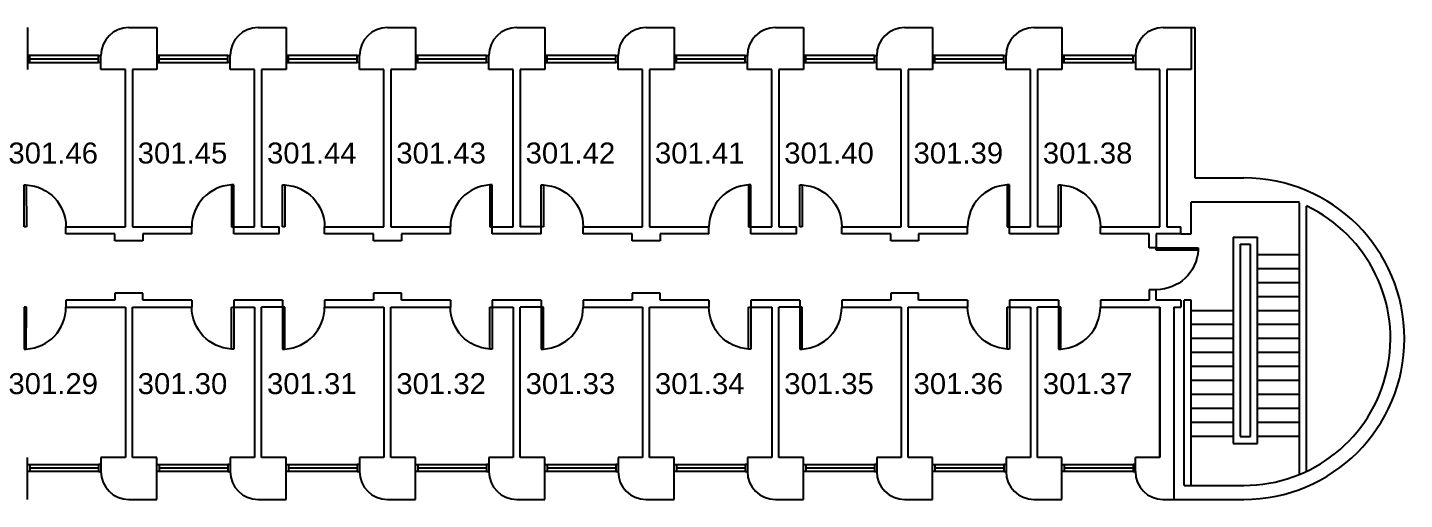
# Model space of a CAD drawing. Header units: inches. Extents: x -1067 to 2356, y -1891 to 647.
# Drawn here: x 1174 to 2356, y -1891 to -1486 of the extents above; entities that cross this region are included whole.
import ezdxf

# ---------------------------------------------------------------- set-up
doc = ezdxf.new("R2010")
doc.units = ezdxf.units.IN
doc.header["$MEASUREMENT"] = 0
for name, color, linetype in [('A-DOOR', 4, 'CONTINUOUS'), ('A-FLOR-HRAL', 4, 'CONTINUOUS'), ('A-FLOR-STRS', 4, 'CONTINUOUS'), ('A-GLAZ', 3, 'CONTINUOUS'), ('A-PFLR-TEXT', 7, 'CONTINUOUS'), ('A-WALL', 5, 'CONTINUOUS'), ('A-WALL-JAMB', 6, 'CONTINUOUS')]:
    doc.layers.add(name, color=color, linetype=linetype)
doc.styles.get("Standard").update_dxf_attribs({"font": 'arial.ttf'})

# ---------------------------------------------------------------- blocks, each defined once
blk = doc.blocks.new('A$C3DF82993')
at = {"layer": 'A-DOOR'}
for p, q in [((36, 36), (34, 36)), ((34, 36), (34, 0)), ((36, 0), (36, 36)), ((34, 0), (36, 0))]:
    blk.add_line(p, q, dxfattribs=at)
blk.add_arc((36, 0), 36, 93.1847, 180, dxfattribs=at)

msp = doc.modelspace()

# ---------------------------------------------------------------- linework, layer by layer
at = {"layer": 'A-FLOR-HRAL'}
for p, q in [((2209.1, -1666.2), (2209.1, -1843.2)), ((2209.1, -1666.2), (2230.1, -1666.2)), ((2230.1, -1843.2), (2230.1, -1666.2)), ((2215.1, -1672.2), (2215.1, -1837.2)), ((2215.1, -1672.2), (2224.1, -1672.2)), ((2224.1, -1837.2), (2224.1, -1672.2)), ((2167.1, -1879.2), (2167.1, -1720.2)), ((2173.1, -1720.2), (2167.1, -1720.2)), ((2173.1, -1879.2), (2173.1, -1720.2)), ((2209.1, -1843.2), (2230.1, -1843.2)), ((2215.1, -1837.2), (2224.1, -1837.2))]:
    msp.add_line(p, q, dxfattribs=at)
at = {"layer": 'A-FLOR-STRS'}
for p, q in [((2266.1, -1681.2), (2230.1, -1681.2)), ((2266.1, -1693.2), (2230.1, -1693.2)), ((2266.1, -1705.2), (2230.1, -1705.2)), ((2266.1, -1717.2), (2230.1, -1717.2)), ((2209.1, -1729.2), (2173.1, -1729.2)), ((2266.1, -1729.2), (2230.1, -1729.2)), ((2209.1, -1741.2), (2173.1, -1741.2)), ((2266.1, -1741.2), (2230.1, -1741.2)), ((2209.1, -1753.2), (2173.1, -1753.2)), ((2266.1, -1753.2), (2230.1, -1753.2)), ((2209.1, -1765.2), (2173.1, -1765.2)), ((2266.1, -1765.2), (2230.1, -1765.2)), ((2209.1, -1777.2), (2173.1, -1777.2)), ((2266.1, -1777.2), (2230.1, -1777.2)), ((2209.1, -1789.2), (2173.1, -1789.2)), ((2266.1, -1789.2), (2230.1, -1789.2)), ((2209.1, -1801.2), (2173.1, -1801.2)), ((2266.1, -1801.2), (2230.1, -1801.2)), ((2209.1, -1813.2), (2173.1, -1813.2)), ((2266.1, -1813.2), (2230.1, -1813.2)), ((2209.1, -1825.2), (2173.1, -1825.2)), ((2266.1, -1825.2), (2230.1, -1825.2)), ((2209.1, -1837.2), (2173.1, -1837.2)), ((2266.1, -1837.2), (2230.1, -1837.2))]:
    msp.add_line(p, q, dxfattribs=at)
at = {"layer": 'A-GLAZ'}
for p, q in [((1235.1, -1510.2), (1176.1, -1510.2)), ((1346.1, -1510.2), (1287.1, -1510.2)), ((1457.1, -1510.2), (1398.1, -1510.2)), ((1568.1, -1510.2), (1509.1, -1510.2)), ((1679.1, -1510.2), (1620.1, -1510.2)), ((1790.1, -1510.2), (1731.1, -1510.2)), ((1901.1, -1510.2), (1842.1, -1510.2)), ((2012.1, -1510.2), (1953.1, -1510.2)), ((2123.1, -1510.2), (2064.1, -1510.2)), ((1176.1, -1513.2), (1235.1, -1513.2)), ((1176.1, -1516.2), (1235.1, -1516.2)), ((1287.1, -1513.2), (1346.1, -1513.2)), ((1287.1, -1516.2), (1346.1, -1516.2)), ((1398.1, -1513.2), (1457.1, -1513.2)), ((1398.1, -1516.2), (1457.1, -1516.2)), ((1509.1, -1513.2), (1568.1, -1513.2)), ((1509.1, -1516.2), (1568.1, -1516.2)), ((1620.1, -1513.2), (1679.1, -1513.2)), ((1620.1, -1516.2), (1679.1, -1516.2)), ((1731.1, -1513.2), (1790.1, -1513.2)), ((1731.1, -1516.2), (1790.1, -1516.2)), ((1842.1, -1513.2), (1901.1, -1513.2)), ((1842.1, -1516.2), (1901.1, -1516.2)), ((1953.1, -1513.2), (2012.1, -1513.2)), ((1953.1, -1516.2), (2012.1, -1516.2)), ((2064.1, -1513.2), (2123.1, -1513.2)), ((2064.1, -1516.2), (2123.1, -1516.2)), ((1176.1, -1861.2), (1235.1, -1861.2)), ((1176.1, -1864.2), (1235.1, -1864.2)), ((1235.1, -1867.2), (1176.1, -1867.2)), ((1287.1, -1861.2), (1346.1, -1861.2)), ((1287.1, -1864.2), (1346.1, -1864.2)), ((1346.1, -1867.2), (1287.1, -1867.2)), ((1398.1, -1861.2), (1457.1, -1861.2)), ((1398.1, -1864.2), (1457.1, -1864.2)), ((1457.1, -1867.2), (1398.1, -1867.2)), ((1509.1, -1861.2), (1568.1, -1861.2)), ((1509.1, -1864.2), (1568.1, -1864.2)), ((1568.1, -1867.2), (1509.1, -1867.2)), ((1620.1, -1861.2), (1679.1, -1861.2)), ((1620.1, -1864.2), (1679.1, -1864.2)), ((1679.1, -1867.2), (1620.1, -1867.2)), ((1731.1, -1861.2), (1790.1, -1861.2)), ((1731.1, -1864.2), (1790.1, -1864.2)), ((1790.1, -1867.2), (1731.1, -1867.2)), ((1842.1, -1861.2), (1901.1, -1861.2)), ((1842.1, -1864.2), (1901.1, -1864.2)), ((1901.1, -1867.2), (1842.1, -1867.2)), ((1953.1, -1861.2), (2012.1, -1861.2)), ((1953.1, -1864.2), (2012.1, -1864.2)), ((2012.1, -1867.2), (1953.1, -1867.2)), ((2064.1, -1861.2), (2123.1, -1861.2)), ((2064.1, -1864.2), (2123.1, -1864.2)), ((2123.1, -1867.2), (2064.1, -1867.2))]:
    msp.add_line(p, q, dxfattribs=at)
at = {"layer": 'A-WALL'}
for p, q in [((1174.1, -1486.2), (1174.1, -1522.2)), ((1261.1, -1486.2), (1285.1, -1486.2)), ((1285.1, -1486.2), (1285.1, -1522.2)), ((1372.1, -1486.2), (1396.1, -1486.2)), ((1396.1, -1486.2), (1396.1, -1522.2)), ((1483.1, -1486.2), (1507.1, -1486.2)), ((1507.1, -1486.2), (1507.1, -1522.2)), ((1594.1, -1486.2), (1618.1, -1486.2)), ((1618.1, -1486.2), (1618.1, -1522.2)), ((1705.1, -1486.2), (1729.1, -1486.2)), ((1729.1, -1486.2), (1729.1, -1522.2)), ((1816.1, -1486.2), (1840.1, -1486.2)), ((1840.1, -1486.2), (1840.1, -1522.2)), ((1927.1, -1486.2), (1951.1, -1486.2)), ((1951.1, -1486.2), (1951.1, -1522.2)), ((2038.1, -1486.2), (2062.1, -1486.2)), ((2062.1, -1486.2), (2062.1, -1522.2)), ((2149.1, -1486.2), (2173.1, -1486.2)), ((2173.1, -1486.2), (2173.1, -1522.2)), ((2173.1, -1486.2), (2176.1, -1486.2)), ((2176.1, -1486.2), (2176.1, -1615.2)), ((1237.1, -1522.2), (1237.1, -1510.2)), ((1348.1, -1522.2), (1348.1, -1510.2)), ((1459.1, -1522.2), (1459.1, -1510.2)), ((1570.1, -1522.2), (1570.1, -1510.2)), ((1681.1, -1522.2), (1681.1, -1510.2)), ((1792.1, -1522.2), (1792.1, -1510.2)), ((1903.1, -1522.2), (1903.1, -1510.2)), ((2014.1, -1522.2), (2014.1, -1510.2)), ((2125.1, -1510.2), (2125.1, -1522.2)), ((1258.1, -1522.2), (1237.1, -1522.2)), ((1258.1, -1657.2), (1258.1, -1522.2)), ((1264.1, -1522.2), (1264.1, -1657.2)), ((1285.1, -1522.2), (1264.1, -1522.2)), ((1369.1, -1522.2), (1348.1, -1522.2)), ((1369.1, -1657.2), (1369.1, -1522.2)), ((1375.1, -1522.2), (1375.1, -1657.2)), ((1396.1, -1522.2), (1375.1, -1522.2)), ((1480.1, -1522.2), (1459.1, -1522.2)), ((1480.1, -1657.2), (1480.1, -1522.2)), ((1486.1, -1522.2), (1486.1, -1657.2)), ((1507.1, -1522.2), (1486.1, -1522.2)), ((1591.1, -1522.2), (1570.1, -1522.2)), ((1591.1, -1657.2), (1591.1, -1522.2)), ((1597.1, -1522.2), (1597.1, -1657.2)), ((1618.1, -1522.2), (1597.1, -1522.2)), ((1702.1, -1522.2), (1681.1, -1522.2)), ((1702.1, -1657.2), (1702.1, -1522.2)), ((1708.1, -1522.2), (1708.1, -1657.2)), ((1729.1, -1522.2), (1708.1, -1522.2)), ((1813.1, -1522.2), (1792.1, -1522.2)), ((1813.1, -1657.2), (1813.1, -1522.2)), ((1819.1, -1522.2), (1819.1, -1657.2)), ((1840.1, -1522.2), (1819.1, -1522.2)), ((1924.1, -1522.2), (1903.1, -1522.2)), ((1924.1, -1657.2), (1924.1, -1522.2)), ((1930.1, -1522.2), (1930.1, -1657.2)), ((1951.1, -1522.2), (1930.1, -1522.2)), ((2035.1, -1522.2), (2014.1, -1522.2)), ((2035.1, -1657.2), (2035.1, -1522.2)), ((2041.1, -1522.2), (2041.1, -1657.2)), ((2062.1, -1522.2), (2041.1, -1522.2)), ((2146.1, -1522.2), (2125.1, -1522.2)), ((2146.1, -1657.2), (2146.1, -1522.2)), ((2152.1, -1522.2), (2152.1, -1657.2)), ((2173.1, -1522.2), (2152.1, -1522.2)), ((2176.1, -1615.2), (2218.1, -1615.2)), ((2266.1, -1636.2), (2173.1, -1636.2)), ((2173.1, -1663.2), (2173.1, -1636.2)), ((2266.1, -1869.7), (2266.1, -1636.7)), ((2272.1, -1867.1), (2272.1, -1639.4)), ((1207.1, -1657.2), (1258.1, -1657.2)), ((1207.1, -1663.2), (1207.1, -1657.2)), ((1249.1, -1663.2), (1207.1, -1663.2)), ((1249.1, -1669.2), (1249.1, -1663.2)), ((1264.1, -1657.2), (1315.1, -1657.2)), ((1315.1, -1663.2), (1273.1, -1663.2)), ((1273.1, -1663.2), (1273.1, -1669.2)), ((1315.1, -1663.2), (1315.1, -1657.2)), ((1351.1, -1657.2), (1369.1, -1657.2)), ((1351.1, -1663.2), (1351.1, -1657.2)), ((1390.1, -1663.2), (1351.1, -1663.2)), ((1375.1, -1657.2), (1390.1, -1657.2)), ((1390.1, -1663.2), (1390.1, -1657.2)), ((1429.1, -1657.2), (1480.1, -1657.2)), ((1429.1, -1663.2), (1429.1, -1657.2)), ((1471.1, -1663.2), (1429.1, -1663.2)), ((1471.1, -1669.2), (1471.1, -1663.2)), ((1486.1, -1657.2), (1537.1, -1657.2)), ((1537.1, -1663.2), (1495.1, -1663.2)), ((1495.1, -1663.2), (1495.1, -1669.2)), ((1537.1, -1663.2), (1537.1, -1657.2)), ((1573.1, -1657.2), (1591.1, -1657.2)), ((1573.1, -1663.2), (1573.1, -1657.2)), ((1615.1, -1663.2), (1573.1, -1663.2)), ((1615.1, -1657.2), (1597.1, -1657.2)), ((1615.1, -1663.2), (1615.1, -1657.2)), ((1651.1, -1657.2), (1702.1, -1657.2)), ((1651.1, -1663.2), (1651.1, -1657.2)), ((1693.1, -1663.2), (1651.1, -1663.2)), ((1693.1, -1669.2), (1693.1, -1663.2)), ((1708.1, -1657.2), (1759.1, -1657.2)), ((1759.1, -1663.2), (1717.1, -1663.2)), ((1717.1, -1663.2), (1717.1, -1669.2)), ((1759.1, -1663.2), (1759.1, -1657.2)), ((1795.1, -1657.2), (1813.1, -1657.2)), ((1795.1, -1663.2), (1795.1, -1657.2)), ((1834.1, -1663.2), (1795.1, -1663.2)), ((1819.1, -1657.2), (1834.1, -1657.2)), ((1834.1, -1663.2), (1834.1, -1657.2)), ((1873.1, -1657.2), (1924.1, -1657.2)), ((1873.1, -1663.2), (1873.1, -1657.2)), ((1915.1, -1663.2), (1873.1, -1663.2)), ((1915.1, -1669.2), (1915.1, -1663.2)), ((1930.1, -1657.2), (1981.1, -1657.2)), ((1981.1, -1663.2), (1939.1, -1663.2)), ((1939.1, -1663.2), (1939.1, -1669.2)), ((1981.1, -1663.2), (1981.1, -1657.2)), ((2017.1, -1657.2), (2035.1, -1657.2)), ((2017.1, -1663.2), (2017.1, -1657.2)), ((2059.1, -1663.2), (2017.1, -1663.2)), ((2059.1, -1657.2), (2041.1, -1657.2)), ((2059.1, -1663.2), (2059.1, -1657.2)), ((2095.1, -1657.2), (2146.1, -1657.2)), ((2095.1, -1663.2), (2095.1, -1657.2)), ((2137.1, -1663.2), (2095.1, -1663.2)), ((2137.1, -1675.2), (2137.1, -1663.2)), ((2143.1, -1663.2), (2143.1, -1675.2)), ((2164.1, -1663.2), (2143.1, -1663.2)), ((2152.1, -1657.2), (2164.1, -1657.2)), ((2164.1, -1663.2), (2164.1, -1657.2)), ((2164.1, -1663.2), (2173.1, -1663.2)), ((1273.1, -1669.2), (1249.1, -1669.2)), ((1495.1, -1669.2), (1471.1, -1669.2)), ((1717.1, -1669.2), (1693.1, -1669.2)), ((1939.1, -1669.2), (1915.1, -1669.2)), ((2143.1, -1675.2), (2137.1, -1675.2)), ((2143.1, -1711.2), (2137.1, -1711.2)), ((2137.1, -1711.2), (2137.1, -1720.2)), ((2143.1, -1720.2), (2143.1, -1711.2)), ((1249.1, -1720.2), (1207.1, -1720.2)), ((1207.1, -1720.2), (1207.1, -1726.2)), ((1273.1, -1714.2), (1249.1, -1714.2)), ((1249.1, -1714.2), (1249.1, -1720.2)), ((1273.1, -1720.2), (1273.1, -1714.2)), ((1315.1, -1720.2), (1273.1, -1720.2)), ((1315.1, -1720.2), (1315.1, -1726.2)), ((1393.1, -1720.2), (1351.1, -1720.2)), ((1351.1, -1720.2), (1351.1, -1726.2)), ((1393.1, -1720.2), (1393.1, -1726.2)), ((1471.1, -1720.2), (1429.1, -1720.2)), ((1429.1, -1720.2), (1429.1, -1726.2)), ((1495.1, -1714.2), (1471.1, -1714.2)), ((1471.1, -1714.2), (1471.1, -1720.2)), ((1495.1, -1720.2), (1495.1, -1714.2)), ((1537.1, -1720.2), (1495.1, -1720.2)), ((1537.1, -1720.2), (1537.1, -1726.2)), ((1615.1, -1720.2), (1573.1, -1720.2)), ((1573.1, -1720.2), (1573.1, -1726.2)), ((1615.1, -1720.2), (1615.1, -1726.2)), ((1693.1, -1720.2), (1651.1, -1720.2)), ((1651.1, -1720.2), (1651.1, -1726.2)), ((1717.1, -1714.2), (1693.1, -1714.2)), ((1693.1, -1714.2), (1693.1, -1720.2)), ((1717.1, -1720.2), (1717.1, -1714.2)), ((1759.1, -1720.2), (1717.1, -1720.2)), ((1759.1, -1720.2), (1759.1, -1726.2)), ((1837.1, -1720.2), (1795.1, -1720.2)), ((1795.1, -1720.2), (1795.1, -1726.2)), ((1837.1, -1720.2), (1837.1, -1726.2)), ((1915.1, -1720.2), (1873.1, -1720.2)), ((1873.1, -1720.2), (1873.1, -1726.2)), ((1939.1, -1714.2), (1915.1, -1714.2)), ((1915.1, -1714.2), (1915.1, -1720.2)), ((1939.1, -1720.2), (1939.1, -1714.2)), ((1981.1, -1720.2), (1939.1, -1720.2)), ((1981.1, -1720.2), (1981.1, -1726.2)), ((2059.1, -1720.2), (2017.1, -1720.2)), ((2017.1, -1720.2), (2017.1, -1726.2)), ((2059.1, -1720.2), (2059.1, -1726.2)), ((2137.1, -1720.2), (2095.1, -1720.2)), ((2095.1, -1720.2), (2095.1, -1726.2)), ((2164.1, -1720.2), (2143.1, -1720.2)), ((2164.1, -1720.2), (2164.1, -1726.2)), ((1207.1, -1726.2), (1258.1, -1726.2)), ((1258.1, -1726.2), (1258.1, -1855.2)), ((1264.1, -1855.2), (1264.1, -1726.2)), ((1264.1, -1726.2), (1315.1, -1726.2)), ((1351.1, -1726.2), (1369.1, -1726.2)), ((1369.1, -1726.2), (1369.1, -1855.2)), ((1375.1, -1855.2), (1375.1, -1726.2)), ((1393.1, -1726.2), (1375.1, -1726.2)), ((1429.1, -1726.2), (1480.1, -1726.2)), ((1480.1, -1726.2), (1480.1, -1855.2)), ((1486.1, -1855.2), (1486.1, -1726.2)), ((1486.1, -1726.2), (1537.1, -1726.2)), ((1573.1, -1726.2), (1591.1, -1726.2)), ((1591.1, -1726.2), (1591.1, -1855.2)), ((1597.1, -1855.2), (1597.1, -1726.2)), ((1615.1, -1726.2), (1597.1, -1726.2)), ((1651.1, -1726.2), (1702.1, -1726.2)), ((1702.1, -1726.2), (1702.1, -1855.2)), ((1708.1, -1855.2), (1708.1, -1726.2)), ((1708.1, -1726.2), (1759.1, -1726.2)), ((1795.1, -1726.2), (1813.1, -1726.2)), ((1813.1, -1726.2), (1813.1, -1855.2)), ((1819.1, -1855.2), (1819.1, -1726.2)), ((1837.1, -1726.2), (1819.1, -1726.2)), ((1873.1, -1726.2), (1924.1, -1726.2)), ((1924.1, -1726.2), (1924.1, -1855.2)), ((1930.1, -1855.2), (1930.1, -1726.2)), ((1930.1, -1726.2), (1981.1, -1726.2)), ((2017.1, -1726.2), (2035.1, -1726.2)), ((2035.1, -1726.2), (2035.1, -1855.2)), ((2041.1, -1855.2), (2041.1, -1726.2)), ((2059.1, -1726.2), (2041.1, -1726.2)), ((2095.1, -1726.2), (2146.1, -1726.2)), ((2146.1, -1855.2), (2146.1, -1726.2)), ((2146.1, -1726.2), (2146.1, -1855.2)), ((2158.1, -1726.2), (2158.1, -1891.2)), ((2158.1, -1726.2), (2164.1, -1726.2)), ((1174.1, -1891.2), (1174.1, -1855.2)), ((1258.1, -1855.2), (1237.1, -1855.2)), ((1237.1, -1855.2), (1237.1, -1867.2)), ((1285.1, -1855.2), (1264.1, -1855.2)), ((1285.1, -1891.2), (1285.1, -1855.2)), ((1369.1, -1855.2), (1348.1, -1855.2)), ((1348.1, -1855.2), (1348.1, -1867.2)), ((1396.1, -1855.2), (1375.1, -1855.2)), ((1396.1, -1891.2), (1396.1, -1855.2)), ((1480.1, -1855.2), (1459.1, -1855.2)), ((1459.1, -1855.2), (1459.1, -1867.2)), ((1507.1, -1855.2), (1486.1, -1855.2)), ((1507.1, -1891.2), (1507.1, -1855.2)), ((1591.1, -1855.2), (1570.1, -1855.2)), ((1570.1, -1855.2), (1570.1, -1867.2)), ((1618.1, -1855.2), (1597.1, -1855.2)), ((1618.1, -1891.2), (1618.1, -1855.2)), ((1702.1, -1855.2), (1681.1, -1855.2)), ((1681.1, -1855.2), (1681.1, -1867.2)), ((1729.1, -1855.2), (1708.1, -1855.2)), ((1729.1, -1891.2), (1729.1, -1855.2)), ((1813.1, -1855.2), (1792.1, -1855.2)), ((1792.1, -1855.2), (1792.1, -1867.2)), ((1840.1, -1855.2), (1819.1, -1855.2)), ((1840.1, -1891.2), (1840.1, -1855.2)), ((1924.1, -1855.2), (1903.1, -1855.2)), ((1903.1, -1855.2), (1903.1, -1867.2)), ((1951.1, -1855.2), (1930.1, -1855.2)), ((1951.1, -1891.2), (1951.1, -1855.2)), ((2035.1, -1855.2), (2014.1, -1855.2)), ((2014.1, -1855.2), (2014.1, -1867.2)), ((2062.1, -1855.2), (2041.1, -1855.2)), ((2062.1, -1891.2), (2062.1, -1855.2)), ((2146.1, -1855.2), (2125.1, -1855.2)), ((2125.1, -1867.2), (2125.1, -1855.2)), ((2167.1, -1879.2), (2218.1, -1879.2)), ((1261.1, -1891.2), (1285.1, -1891.2)), ((1372.1, -1891.2), (1396.1, -1891.2)), ((1483.1, -1891.2), (1507.1, -1891.2)), ((1594.1, -1891.2), (1618.1, -1891.2)), ((1705.1, -1891.2), (1729.1, -1891.2)), ((1816.1, -1891.2), (1840.1, -1891.2)), ((1927.1, -1891.2), (1951.1, -1891.2)), ((2038.1, -1891.2), (2062.1, -1891.2)), ((2149.1, -1891.2), (2158.1, -1891.2)), ((2158.1, -1891.2), (2218.1, -1891.2))]:
    msp.add_line(p, q, dxfattribs=at)
for centre, radius, start, end in [((1261.1, -1510.2), 24, 90, 180), ((1372.1, -1510.2), 24, 90, 180), ((1483.1, -1510.2), 24, 90, 180), ((1594.1, -1510.2), 24, 90, 180), ((1705.1, -1510.2), 24, 90, 180), ((1816.1, -1510.2), 24, 90, 180), ((1927.1, -1510.2), 24, 90, 180), ((2038.1, -1510.2), 24, 90, 180), ((2149.1, -1510.2), 24, 90, 180), ((2218.1, -1753.2), 138, 270, 90), ((2218.1, -1753.2), 126, 270, 64.6231), ((1261.1, -1867.2), 24, 180, 270), ((1372.1, -1867.2), 24, 180, 270), ((1483.1, -1867.2), 24, 180, 270), ((1594.1, -1867.2), 24, 180, 270), ((1705.1, -1867.2), 24, 180, 270), ((1816.1, -1867.2), 24, 180, 270), ((1927.1, -1867.2), 24, 180, 270), ((2038.1, -1867.2), 24, 180, 270), ((2149.1, -1867.2), 24, 180, 270)]:
    msp.add_arc(centre, radius, start, end, dxfattribs=at)
at = {"layer": 'A-WALL-JAMB'}
for p, q in [((1176.1, -1510.2), (1174.1, -1510.2)), ((1176.1, -1516.2), (1176.1, -1510.2)), ((1235.1, -1516.2), (1235.1, -1510.2)), ((1235.1, -1510.2), (1237.1, -1510.2)), ((1287.1, -1510.2), (1285.1, -1510.2)), ((1287.1, -1516.2), (1287.1, -1510.2)), ((1346.1, -1516.2), (1346.1, -1510.2)), ((1346.1, -1510.2), (1348.1, -1510.2)), ((1398.1, -1510.2), (1396.1, -1510.2)), ((1398.1, -1516.2), (1398.1, -1510.2)), ((1457.1, -1516.2), (1457.1, -1510.2)), ((1457.1, -1510.2), (1459.1, -1510.2)), ((1509.1, -1510.2), (1507.1, -1510.2)), ((1509.1, -1516.2), (1509.1, -1510.2)), ((1568.1, -1516.2), (1568.1, -1510.2)), ((1568.1, -1510.2), (1570.1, -1510.2)), ((1620.1, -1510.2), (1618.1, -1510.2)), ((1620.1, -1516.2), (1620.1, -1510.2)), ((1679.1, -1516.2), (1679.1, -1510.2)), ((1679.1, -1510.2), (1681.1, -1510.2)), ((1731.1, -1510.2), (1729.1, -1510.2)), ((1731.1, -1516.2), (1731.1, -1510.2)), ((1790.1, -1516.2), (1790.1, -1510.2)), ((1790.1, -1510.2), (1792.1, -1510.2)), ((1842.1, -1510.2), (1840.1, -1510.2)), ((1842.1, -1516.2), (1842.1, -1510.2)), ((1901.1, -1516.2), (1901.1, -1510.2)), ((1901.1, -1510.2), (1903.1, -1510.2)), ((1953.1, -1510.2), (1951.1, -1510.2)), ((1953.1, -1516.2), (1953.1, -1510.2)), ((2012.1, -1516.2), (2012.1, -1510.2)), ((2012.1, -1510.2), (2014.1, -1510.2)), ((2064.1, -1510.2), (2062.1, -1510.2)), ((2064.1, -1516.2), (2064.1, -1510.2)), ((2123.1, -1516.2), (2123.1, -1510.2)), ((2123.1, -1510.2), (2125.1, -1510.2)), ((1174.1, -1516.2), (1176.1, -1516.2)), ((1237.1, -1516.2), (1235.1, -1516.2)), ((1285.1, -1516.2), (1287.1, -1516.2)), ((1348.1, -1516.2), (1346.1, -1516.2)), ((1396.1, -1516.2), (1398.1, -1516.2)), ((1459.1, -1516.2), (1457.1, -1516.2)), ((1507.1, -1516.2), (1509.1, -1516.2)), ((1570.1, -1516.2), (1568.1, -1516.2)), ((1618.1, -1516.2), (1620.1, -1516.2)), ((1681.1, -1516.2), (1679.1, -1516.2)), ((1729.1, -1516.2), (1731.1, -1516.2)), ((1792.1, -1516.2), (1790.1, -1516.2)), ((1840.1, -1516.2), (1842.1, -1516.2)), ((1903.1, -1516.2), (1901.1, -1516.2)), ((1951.1, -1516.2), (1953.1, -1516.2)), ((2014.1, -1516.2), (2012.1, -1516.2)), ((2062.1, -1516.2), (2064.1, -1516.2)), ((2125.1, -1516.2), (2123.1, -1516.2)), ((1174.1, -1861.2), (1176.1, -1861.2)), ((1176.1, -1867.2), (1174.1, -1867.2)), ((1176.1, -1861.2), (1176.1, -1867.2)), ((1237.1, -1861.2), (1235.1, -1861.2)), ((1235.1, -1861.2), (1235.1, -1867.2)), ((1235.1, -1867.2), (1237.1, -1867.2)), ((1285.1, -1861.2), (1287.1, -1861.2)), ((1287.1, -1867.2), (1285.1, -1867.2)), ((1287.1, -1861.2), (1287.1, -1867.2)), ((1348.1, -1861.2), (1346.1, -1861.2)), ((1346.1, -1861.2), (1346.1, -1867.2)), ((1346.1, -1867.2), (1348.1, -1867.2)), ((1396.1, -1861.2), (1398.1, -1861.2)), ((1398.1, -1867.2), (1396.1, -1867.2)), ((1398.1, -1861.2), (1398.1, -1867.2)), ((1459.1, -1861.2), (1457.1, -1861.2)), ((1457.1, -1861.2), (1457.1, -1867.2)), ((1457.1, -1867.2), (1459.1, -1867.2)), ((1507.1, -1861.2), (1509.1, -1861.2)), ((1509.1, -1867.2), (1507.1, -1867.2)), ((1509.1, -1861.2), (1509.1, -1867.2)), ((1570.1, -1861.2), (1568.1, -1861.2)), ((1568.1, -1861.2), (1568.1, -1867.2)), ((1568.1, -1867.2), (1570.1, -1867.2)), ((1618.1, -1861.2), (1620.1, -1861.2)), ((1620.1, -1867.2), (1618.1, -1867.2)), ((1620.1, -1861.2), (1620.1, -1867.2)), ((1681.1, -1861.2), (1679.1, -1861.2)), ((1679.1, -1861.2), (1679.1, -1867.2)), ((1679.1, -1867.2), (1681.1, -1867.2)), ((1729.1, -1861.2), (1731.1, -1861.2)), ((1731.1, -1867.2), (1729.1, -1867.2)), ((1731.1, -1861.2), (1731.1, -1867.2)), ((1792.1, -1861.2), (1790.1, -1861.2)), ((1790.1, -1861.2), (1790.1, -1867.2)), ((1790.1, -1867.2), (1792.1, -1867.2)), ((1840.1, -1861.2), (1842.1, -1861.2)), ((1842.1, -1867.2), (1840.1, -1867.2)), ((1842.1, -1861.2), (1842.1, -1867.2)), ((1903.1, -1861.2), (1901.1, -1861.2)), ((1901.1, -1861.2), (1901.1, -1867.2)), ((1901.1, -1867.2), (1903.1, -1867.2)), ((1951.1, -1861.2), (1953.1, -1861.2)), ((1953.1, -1867.2), (1951.1, -1867.2)), ((1953.1, -1861.2), (1953.1, -1867.2)), ((2014.1, -1861.2), (2012.1, -1861.2)), ((2012.1, -1861.2), (2012.1, -1867.2)), ((2012.1, -1867.2), (2014.1, -1867.2)), ((2062.1, -1861.2), (2064.1, -1861.2)), ((2064.1, -1867.2), (2062.1, -1867.2)), ((2064.1, -1861.2), (2064.1, -1867.2)), ((2125.1, -1861.2), (2123.1, -1861.2)), ((2123.1, -1861.2), (2123.1, -1867.2)), ((2123.1, -1867.2), (2125.1, -1867.2))]:
    msp.add_line(p, q, dxfattribs=at)

# ---------------------------------------------------------------- block references
at = {"layer": 'A-DOOR', "xscale": -1}
for p, rotation in [((1207.1, -1657.2), 0.01585079345570506), ((1429.1, -1657.2), 0.01585079345570506), ((1651.1, -1657.2), 0.01585079345570506), ((1873.1, -1657.2), 0.01585079345570506), ((2095.1, -1657.2), 0.01585079345570506), ((2143.1, -1711.2), 270.0158507934556), ((1315.1, -1726.2), 180.0158507934557), ((1537.1, -1726.2), 180.0158507934557), ((1759.1, -1726.2), 180.0158507934557), ((1981.1, -1726.2), 180.0158507934557)]:
    msp.add_blockref('A$C3DF82993', p, dxfattribs=dict(at, rotation=rotation))
at = {"layer": 'A-DOOR'}
for p, rotation in [((1315.1, -1657.2), 359.9841492065443), ((1537.1, -1657.2), 359.9841492065443), ((1759.1, -1657.2), 359.9841492065443), ((1981.1, -1657.2), 359.9841492065443), ((1207.1, -1726.2), 179.9841492065443), ((1429.1, -1726.2), 179.9841492065443), ((1651.1, -1726.2), 179.9841492065443), ((1873.1, -1726.2), 179.9841492065443), ((2095.1, -1726.2), 179.9841492065443)]:
    msp.add_blockref('A$C3DF82993', p, dxfattribs=dict(at, rotation=rotation))

# ---------------------------------------------------------------- texts
at = {"layer": 'A-PFLR-TEXT'}
for s, p in [('301.46', (1157.7, -1602.9)), ('301.45', (1268.7, -1602.9)), ('301.44', (1379.7, -1602.9)), ('301.43', (1490.7, -1602.9)), ('301.42', (1601.7, -1602.9)), ('301.41', (1712.7, -1602.9)), ('301.40', (1823.7, -1602.9)), ('301.39', (1934.7, -1602.9)), ('301.38', (2045.7, -1602.9)), ('301.29', (1157.7, -1800.8)), ('301.30', (1268.7, -1800.8)), ('301.31', (1379.7, -1800.8)), ('301.32', (1490.7, -1800.8)), ('301.33', (1601.7, -1800.8)), ('301.34', (1712.7, -1800.8)), ('301.35', (1823.7, -1800.8)), ('301.36', (1934.7, -1800.8)), ('301.37', (2045.7, -1800.8))]:
    msp.add_text(s, height=18, dxfattribs=at).set_placement(p)

doc.saveas('drawing.dxf')
